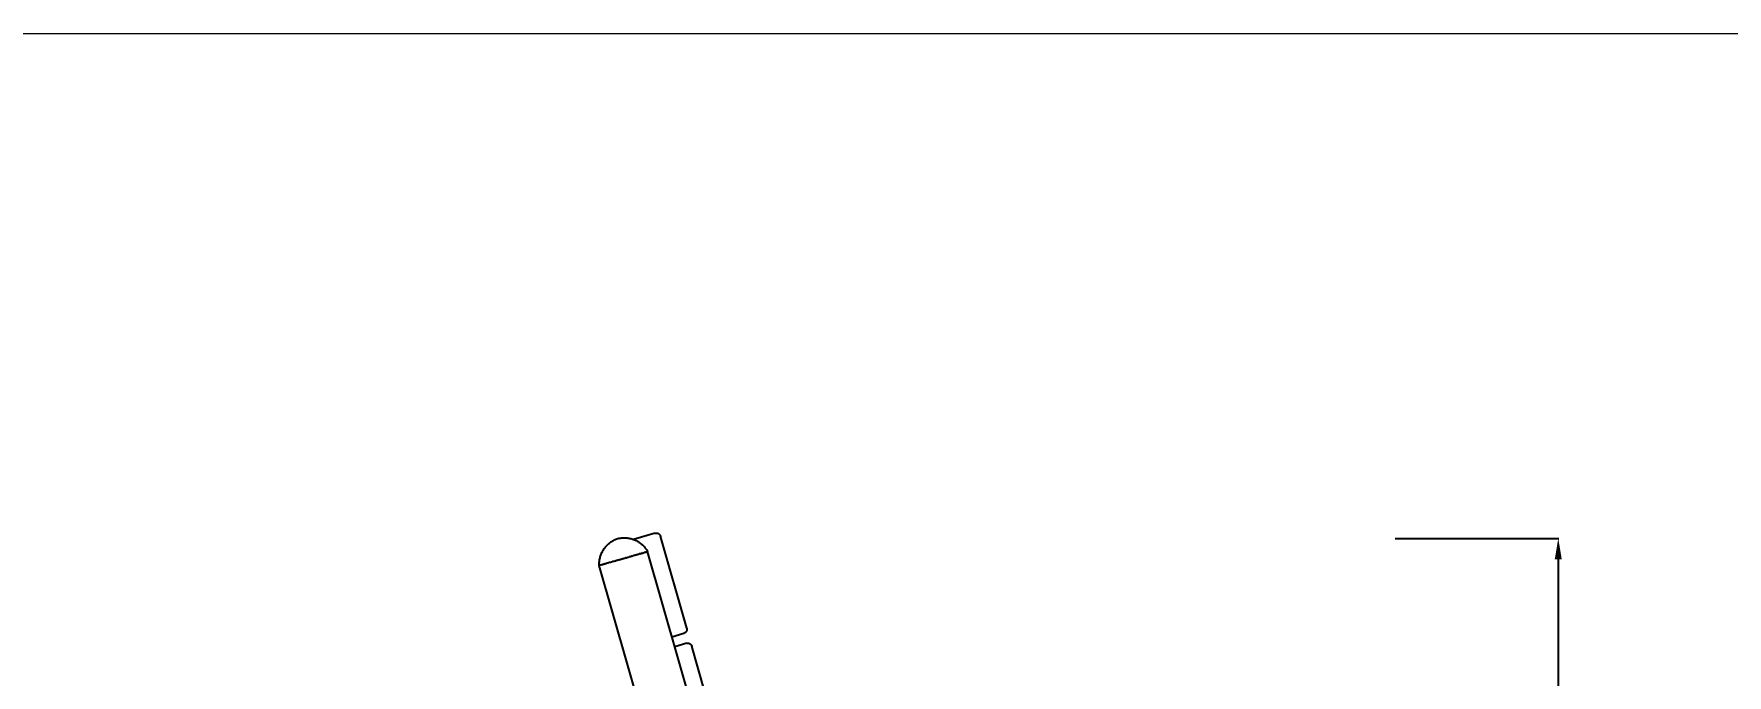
# Model space of a CAD drawing. Header units: millimetres. Extents: x -2163 to 4354, y -841 to 3711.
# Drawn here: x 1096 to 2722, y 3096 to 3711 of the extents above; entities that cross this region are included whole.
import ezdxf

# ---------------------------------------------------------------- set-up
doc = ezdxf.new("R2010")
doc.units = ezdxf.units.MM
doc.header["$MEASUREMENT"] = 0
doc.layers.add('Domyślny', color=7, linetype='Continuous', true_color=0x000000)
doc.layers.add('Utwórz2D linie widoczne', color=7, linetype='Continuous', true_color=0x000000)
doc.styles.add('Arial', font='arial.ttf')
doc.dimstyles.new('Domyślny', dxfattribs={"dimtxt": 30, "dimasz": 20, "dimexe": 0.5, "dimexo": 0.5, "dimgap": 0.25, "dimtad": 1, "dimtoh": 1, "dimdec": 0, "dimzin": 1, "dimdsep": 46, "dimtxsty": 'Arial', "dimcen": 0.5, "dimazin": 0, "dimtfac": 1, "dimtdec": 4, "dimtix": 1, "dimtmove": 1, "dimatfit": 3, "dimfxl": 0, "dimtolj": 1, "dimtzin": 1, "dimarcsym": 0})

# ---------------------------------------------------------------- blocks, each defined once
blk = doc.blocks.new('*D2')
at = {"layer": 'Defpoints', "color": 0}
for p in [(2402.2, 3227), (2402.2, 2397.2), (2559.5, 2397.2)]:
    blk.add_point(p, dxfattribs=at)
at = {"layer": 'Domyślny', "color": 0, "lineweight": -2}
for p, q in [((2402.7, 3227), (2560, 3227)), ((2559.5, 3207), (2559.5, 2417.2)), ((2402.7, 2397.2), (2560, 2397.2))]:
    blk.add_line(p, q, dxfattribs=at)
at = {"layer": 'Domyślny', "color": 0}
for points in [[(2562.8, 3207), (2556.1, 3207), (2559.5, 3227)], [(2556.1, 2417.2), (2562.8, 2417.2), (2559.5, 2397.2)]]:
    blk.add_solid(points, dxfattribs=at)
at = {"layer": 'Domyślny', "color": 0, "insert": (2543.9, 2812.1), "char_height": 30, "attachment_point": 5, "rotation": 90, "style": 'Arial'}
blk.add_mtext('\\A1;830', dxfattribs=at)

msp = doc.modelspace()

# ---------------------------------------------------------------- linework, layer by layer
at = {"layer": 'Domyślny', "color": 18, "lineweight": 15, "true_color": 0x000000}
msp.add_line((4347.7, 3711.5), (-2162.7, 3711.5), dxfattribs=at)
at = {"layer": 'Utwórz2D linie widoczne'}
for p, q in [((1645.1, 3219.5), (1645.7, 3220.2)), ((1645.7, 3220.2), (1646.3, 3220.8)), ((1646.3, 3220.8), (1647, 3221.4)), ((1647, 3221.4), (1647.7, 3222)), ((1647.7, 3222), (1648.4, 3222.6)), ((1648.4, 3222.6), (1649.1, 3223.2)), ((1649.1, 3223.2), (1649.8, 3223.7)), ((1649.8, 3223.7), (1650.6, 3224.2)), ((1650.6, 3224.2), (1651.4, 3224.7)), ((1651.4, 3224.7), (1652.1, 3225.1)), ((1652.1, 3225.1), (1652.9, 3225.6)), ((1652.9, 3225.6), (1653.8, 3225.9)), ((1653.8, 3225.9), (1654.6, 3226.3)), ((1654.6, 3226.3), (1655.4, 3226.7)), ((1655.4, 3226.7), (1656.3, 3227)), ((1656.3, 3227), (1657.2, 3227.1)), ((1657.2, 3227.1), (1658.1, 3227.3)), ((1658.1, 3227.3), (1659, 3227.4)), ((1659, 3227.4), (1659.9, 3227.5)), ((1659.9, 3227.5), (1660.8, 3227.6)), ((1660.8, 3227.6), (1661.7, 3227.6)), ((1661.7, 3227.6), (1662.6, 3227.6)), ((1662.6, 3227.6), (1663.5, 3227.6)), ((1663.5, 3227.6), (1664.4, 3227.5)), ((1664.4, 3227.5), (1665.3, 3227.5)), ((1665.3, 3227.5), (1666.2, 3227.3)), ((1666.2, 3227.3), (1667.1, 3227.2)), ((1667.1, 3227.2), (1668, 3227)), ((1668, 3227), (1668.9, 3226.8)), ((1668.9, 3226.8), (1669.8, 3226.5)), ((1669.8, 3226.5), (1670.6, 3226.3)), ((1670.6, 3226.3), (1671.5, 3226)), ((1692.3, 3232), (1671.3, 3226)), ((1671.5, 3226), (1672.3, 3225.6)), ((1672.3, 3225.6), (1673.2, 3225.2)), ((1673.2, 3225.2), (1674, 3224.9)), ((1674, 3224.9), (1674.8, 3224.4)), ((1674.8, 3224.4), (1675.6, 3224)), ((1675.6, 3224), (1676.4, 3223.5)), ((1676.4, 3223.5), (1677.1, 3223)), ((1677.1, 3223), (1677.8, 3222.5)), ((1677.8, 3222.5), (1678.6, 3221.9)), ((1678.6, 3221.9), (1679.3, 3221.3)), ((1679.3, 3221.3), (1679.9, 3220.7)), ((1679.9, 3220.7), (1680.6, 3220.1)), ((1680.6, 3220.1), (1681.2, 3219.5)), ((1692.3, 3232), (1692.4, 3232.1)), ((1692.4, 3232.1), (1692.6, 3232.1)), ((1692.6, 3232.1), (1692.7, 3232.1)), ((1692.7, 3232.1), (1692.8, 3232.1)), ((1692.8, 3232.1), (1693, 3232.2)), ((1693, 3232.2), (1693.1, 3232.2)), ((1693.1, 3232.2), (1693.2, 3232.2)), ((1693.2, 3232.2), (1693.4, 3232.2)), ((1693.4, 3232.2), (1693.5, 3232.2)), ((1693.5, 3232.2), (1693.6, 3232.2)), ((1693.6, 3232.2), (1693.8, 3232.2)), ((1693.8, 3232.2), (1693.9, 3232.2)), ((1693.9, 3232.2), (1694, 3232.1)), ((1694, 3232.1), (1694.2, 3232.1)), ((1694.2, 3232.1), (1694.3, 3232.1)), ((1694.3, 3232.1), (1694.4, 3232)), ((1694.4, 3232), (1694.6, 3232)), ((1694.6, 3232), (1694.7, 3232)), ((1694.7, 3232), (1694.8, 3231.9)), ((1694.8, 3231.9), (1695, 3231.9)), ((1695, 3231.9), (1695.1, 3231.8)), ((1695.1, 3231.8), (1695.2, 3231.7)), ((1695.2, 3231.7), (1695.3, 3231.7)), ((1695.3, 3231.7), (1695.4, 3231.6)), ((1695.4, 3231.6), (1695.6, 3231.5)), ((1695.6, 3231.5), (1695.7, 3231.5)), ((1695.7, 3231.5), (1695.8, 3231.4)), ((1695.8, 3231.4), (1695.9, 3231.3)), ((1695.9, 3231.3), (1696, 3231.2)), ((1696, 3231.2), (1696.1, 3231.1)), ((1696.1, 3231.1), (1696.2, 3231)), ((1696.2, 3231), (1696.3, 3230.9)), ((1696.3, 3230.9), (1696.4, 3230.8)), ((1696.4, 3230.8), (1696.5, 3230.7)), ((1696.5, 3230.7), (1696.6, 3230.6)), ((1696.6, 3230.6), (1696.6, 3230.5)), ((1696.6, 3230.5), (1696.7, 3230.4)), ((1696.7, 3230.4), (1696.8, 3230.3)), ((1696.8, 3230.3), (1696.9, 3230.2)), ((1696.9, 3230.2), (1696.9, 3230)), ((1696.9, 3230), (1697, 3229.9)), ((1697, 3229.9), (1697, 3229.8)), ((1697, 3229.8), (1697.1, 3229.7)), ((1697.1, 3229.7), (1697.1, 3229.5)), ((1697.1, 3229.5), (1697.2, 3229.4)), ((1697.2, 3229.4), (1697.2, 3229.3)), ((1722.5, 3140.8), (1697.2, 3229.3)), ((1638.6, 3203.8), (1638.7, 3204.7)), ((1638.6, 3202.9), (1638.6, 3203.8)), ((1638.7, 3204.7), (1638.8, 3205.6)), ((1638.8, 3205.6), (1638.9, 3206.5)), ((1638.9, 3206.5), (1639.1, 3207.4)), ((1639.1, 3207.4), (1639.3, 3208.3)), ((1639.3, 3208.3), (1639.5, 3209.2)), ((1639.5, 3209.2), (1639.8, 3210.1)), ((1639.8, 3210.1), (1640, 3210.9)), ((1640, 3210.9), (1640.4, 3211.8)), ((1640.4, 3211.8), (1640.7, 3212.6)), ((1640.7, 3212.6), (1641.1, 3213.4)), ((1641.1, 3213.4), (1641.5, 3214.3)), ((1641.5, 3214.3), (1641.9, 3215.1)), ((1641.9, 3215.1), (1642.4, 3215.8)), ((1642.4, 3215.8), (1642.9, 3216.6)), ((1642.9, 3216.6), (1643.4, 3217.4)), ((1643.4, 3217.4), (1643.9, 3218.1)), ((1643.9, 3218.1), (1644.5, 3218.8)), ((1644.5, 3218.8), (1645.1, 3219.5)), ((1646.5, 3203.4), (1646.4, 3203.3)), ((1646.5, 3203.4), (1646.6, 3203.4)), ((1646.7, 3203.4), (1646.6, 3203.4)), ((1646.7, 3203.4), (1646.8, 3203.5)), ((1646.9, 3203.5), (1646.8, 3203.5)), ((1646.9, 3203.5), (1647, 3203.5)), ((1647.2, 3203.5), (1647, 3203.5)), ((1647.2, 3203.5), (1647.2, 3203.6)), ((1647.4, 3203.6), (1647.2, 3203.6)), ((1647.4, 3203.6), (1647.5, 3203.7)), ((1647.6, 3203.7), (1647.5, 3203.7)), ((1647.6, 3203.7), (1647.7, 3203.7)), ((1647.9, 3203.8), (1647.7, 3203.7)), ((1647.9, 3203.8), (1648, 3203.8)), ((1648.1, 3203.8), (1648, 3203.8)), ((1648.1, 3203.8), (1648.2, 3203.9)), ((1648.3, 3203.9), (1648.2, 3203.9)), ((1648.3, 3203.9), (1648.5, 3203.9)), ((1648.6, 3204), (1648.5, 3203.9)), ((1648.6, 3204), (1648.7, 3204)), ((1648.8, 3204), (1648.7, 3204)), ((1648.8, 3204), (1649, 3204.1)), ((1649.1, 3204.1), (1649, 3204.1)), ((1649.1, 3204.1), (1649.2, 3204.1)), ((1649.3, 3204.2), (1649.2, 3204.1)), ((1649.3, 3204.2), (1649.5, 3204.2)), ((1649.6, 3204.2), (1649.5, 3204.2)), ((1649.6, 3204.2), (1649.7, 3204.3)), ((1649.8, 3204.3), (1649.7, 3204.3)), ((1649.8, 3204.3), (1650, 3204.4)), ((1650.1, 3204.4), (1650, 3204.4)), ((1650.1, 3204.4), (1650.2, 3204.4)), ((1650.3, 3204.5), (1650.2, 3204.4)), ((1650.3, 3204.5), (1650.5, 3204.5)), ((1650.6, 3204.5), (1650.5, 3204.5)), ((1650.6, 3204.5), (1651, 3204.6)), ((1651.4, 3204.7), (1651, 3204.6)), ((1651.4, 3204.7), (1651.4, 3204.8)), ((1651.5, 3204.8), (1651.4, 3204.8)), ((1651.5, 3204.8), (1651.6, 3204.8)), ((1652.1, 3205), (1651.6, 3204.8)), ((1652.1, 3205), (1652.2, 3205)), ((1652.3, 3205), (1652.2, 3205)), ((1652.3, 3205), (1652.4, 3205.1)), ((1652.5, 3205.1), (1652.4, 3205.1)), ((1652.5, 3205.1), (1652.7, 3205.1)), ((1652.8, 3205.2), (1652.7, 3205.1)), ((1652.8, 3205.2), (1653.2, 3205.3)), ((1653.3, 3205.3), (1653.2, 3205.3)), ((1653.3, 3205.3), (1653.5, 3205.4)), ((1653.6, 3205.4), (1653.5, 3205.4)), ((1653.6, 3205.4), (1653.7, 3205.4)), ((1653.9, 3205.5), (1653.7, 3205.4)), ((1653.9, 3205.5), (1654, 3205.5)), ((1654.1, 3205.5), (1654, 3205.5)), ((1654.1, 3205.5), (1654.3, 3205.6)), ((1654.4, 3205.6), (1654.3, 3205.6)), ((1654.4, 3205.6), (1654.5, 3205.7)), ((1655, 3205.8), (1654.5, 3205.7)), ((1655, 3205.8), (1655.1, 3205.8)), ((1655.2, 3205.9), (1655.1, 3205.8)), ((1655.2, 3205.9), (1655.4, 3205.9)), ((1655.5, 3205.9), (1655.4, 3205.9)), ((1655.5, 3205.9), (1655.6, 3206)), ((1655.8, 3206), (1655.6, 3206)), ((1655.8, 3206), (1655.9, 3206)), ((1656, 3206.1), (1655.9, 3206)), ((1656, 3206.1), (1656.1, 3206.1)), ((1656.3, 3206.2), (1656.1, 3206.1)), ((1656.3, 3206.2), (1656.4, 3206.2)), ((1656.6, 3206.2), (1656.4, 3206.2)), ((1656.6, 3206.2), (1656.7, 3206.3)), ((1656.8, 3206.3), (1656.7, 3206.3)), ((1656.8, 3206.3), (1656.9, 3206.3)), ((1657.1, 3206.4), (1656.9, 3206.3)), ((1657.1, 3206.4), (1657.2, 3206.4)), ((1657.3, 3206.5), (1657.2, 3206.4)), ((1657.3, 3206.5), (1657.5, 3206.5)), ((1657.6, 3206.5), (1657.5, 3206.5)), ((1657.6, 3206.5), (1657.8, 3206.6)), ((1657.9, 3206.6), (1657.8, 3206.6)), ((1657.9, 3206.6), (1658, 3206.7)), ((1658.1, 3206.7), (1658, 3206.7)), ((1658.1, 3206.7), (1658.3, 3206.7)), ((1658.4, 3206.8), (1658.3, 3206.7)), ((1658.4, 3206.8), (1658.6, 3206.8)), ((1658.6, 3206.8), (1658.8, 3206.9)), ((1658.6, 3206.8), (1658.6, 3206.8)), ((1658.9, 3206.9), (1658.8, 3206.9)), ((1658.9, 3206.9), (1659.1, 3207)), ((1659.2, 3207), (1659.1, 3207)), ((1659.2, 3207), (1659.4, 3207)), ((1659.5, 3207.1), (1659.4, 3207)), ((1659.5, 3207.1), (1659.6, 3207.1)), ((1659.7, 3207.1), (1659.6, 3207.1)), ((1659.7, 3207.1), (1659.9, 3207.2)), ((1660, 3207.2), (1659.9, 3207.2)), ((1660, 3207.2), (1660.1, 3207.3)), ((1660, 3207.2), (1660, 3207.2)), ((1660.3, 3207.3), (1660.1, 3207.3)), ((1660.3, 3207.3), (1660.4, 3207.3)), ((1660.5, 3207.4), (1660.4, 3207.3)), ((1660.5, 3207.4), (1660.7, 3207.4)), ((1660.8, 3207.4), (1660.7, 3207.4)), ((1660.8, 3207.4), (1660.9, 3207.5)), ((1661.1, 3207.5), (1660.9, 3207.5)), ((1661.1, 3207.5), (1661.2, 3207.5)), ((1661.3, 3207.6), (1661.2, 3207.5)), ((1661.3, 3207.6), (1661.5, 3207.6)), ((1661.6, 3207.7), (1661.5, 3207.6)), ((1661.6, 3207.7), (1661.7, 3207.7)), ((1661.8, 3207.7), (1661.7, 3207.7)), ((1661.8, 3207.7), (1662, 3207.8)), ((1661.8, 3207.7), (1661.8, 3207.7)), ((1662.1, 3207.8), (1662, 3207.8)), ((1662.1, 3207.8), (1662.2, 3207.8)), ((1662.3, 3207.9), (1662.2, 3207.8)), ((1662.3, 3207.9), (1662.5, 3207.9)), ((1662.6, 3208), (1662.5, 3207.9)), ((1662.6, 3208), (1662.7, 3208)), ((1662.9, 3208), (1662.7, 3208)), ((1662.9, 3208), (1663, 3208.1)), ((1663.2, 3208.1), (1663, 3208.1)), ((1663.2, 3208.1), (1663.3, 3208.2)), ((1663.4, 3208.2), (1663.3, 3208.2)), ((1663.4, 3208.2), (1663.5, 3208.2)), ((1663.7, 3208.3), (1663.5, 3208.2)), ((1663.7, 3208.3), (1663.8, 3208.3)), ((1664, 3208.3), (1663.8, 3208.3)), ((1664, 3208.3), (1664.1, 3208.4)), ((1664.2, 3208.4), (1664.1, 3208.4)), ((1664.2, 3208.4), (1664.3, 3208.5)), ((1664.5, 3208.5), (1664.3, 3208.5)), ((1664.5, 3208.5), (1664.7, 3208.5)), ((1664.8, 3208.6), (1664.7, 3208.5)), ((1664.8, 3208.6), (1664.9, 3208.6)), ((1665, 3208.6), (1664.9, 3208.6)), ((1665, 3208.6), (1665.2, 3208.7)), ((1665.3, 3208.7), (1665.2, 3208.7)), ((1665.3, 3208.7), (1665.5, 3208.8)), ((1665.6, 3208.8), (1665.5, 3208.8)), ((1665.6, 3208.8), (1665.7, 3208.8)), ((1665.8, 3208.9), (1665.7, 3208.8)), ((1665.8, 3208.9), (1666, 3208.9)), ((1666.1, 3209), (1666, 3208.9)), ((1666.1, 3209), (1666.3, 3209)), ((1666.4, 3209), (1666.3, 3209)), ((1666.4, 3209), (1666.5, 3209.1)), ((1666.7, 3209.1), (1666.5, 3209.1)), ((1666.7, 3209.1), (1666.8, 3209.2)), ((1666.9, 3209.2), (1666.8, 3209.2)), ((1666.9, 3209.2), (1667.1, 3209.2)), ((1667.2, 3209.3), (1667.1, 3209.2)), ((1667.2, 3209.3), (1667.3, 3209.3)), ((1667.5, 3209.4), (1667.3, 3209.3)), ((1667.5, 3209.4), (1667.6, 3209.4)), ((1667.8, 3209.4), (1667.6, 3209.4)), ((1667.8, 3209.4), (1667.9, 3209.5)), ((1668, 3209.5), (1667.9, 3209.5)), ((1668, 3209.5), (1668.2, 3209.6)), ((1668.3, 3209.6), (1668.2, 3209.6)), ((1668.3, 3209.6), (1668.4, 3209.6)), ((1668.6, 3209.7), (1668.4, 3209.6)), ((1668.6, 3209.7), (1668.7, 3209.7)), ((1668.8, 3209.7), (1668.7, 3209.7)), ((1668.8, 3209.7), (1669, 3209.8)), ((1669.1, 3209.8), (1669, 3209.8)), ((1669.1, 3209.8), (1669.5, 3209.9)), ((1669.7, 3210), (1669.5, 3209.9)), ((1669.7, 3210), (1669.8, 3210)), ((1669.9, 3210.1), (1669.8, 3210)), ((1669.9, 3210.1), (1670.1, 3210.1)), ((1670.2, 3210.1), (1670.1, 3210.1)), ((1670.2, 3210.1), (1670.3, 3210.2)), ((1670.4, 3210.2), (1670.3, 3210.2)), ((1670.4, 3210.2), (1670.9, 3210.3)), ((1671.1, 3210.4), (1670.9, 3210.3)), ((1671.9, 3210.6), (1671.1, 3210.4)), ((1671.1, 3210.4), (1671.1, 3210.4)), ((1671.9, 3210.6), (1672.1, 3210.7)), ((1672.2, 3210.7), (1672.1, 3210.7)), ((1672.7, 3210.8), (1672.2, 3210.7)), ((1672.2, 3210.7), (1672.2, 3210.7)), ((1672.7, 3210.8), (1672.9, 3210.9)), ((1673, 3210.9), (1672.9, 3210.9)), ((1673, 3210.9), (1673.1, 3211)), ((1673.3, 3211), (1673.1, 3211)), ((1673.3, 3211), (1673.4, 3211)), ((1673.5, 3211.1), (1673.4, 3211)), ((1673.5, 3211.1), (1673.7, 3211.1)), ((1673.8, 3211.1), (1673.7, 3211.1)), ((1673.8, 3211.1), (1673.9, 3211.2)), ((1674, 3211.2), (1673.9, 3211.2)), ((1674, 3211.2), (1674.2, 3211.3)), ((1674.3, 3211.3), (1674.2, 3211.3)), ((1674.3, 3211.3), (1674.4, 3211.3)), ((1674.5, 3211.4), (1674.4, 3211.3)), ((1674.5, 3211.4), (1674.6, 3211.4)), ((1674.8, 3211.4), (1674.6, 3211.4)), ((1674.8, 3211.4), (1674.9, 3211.5)), ((1675, 3211.5), (1674.9, 3211.5)), ((1675, 3211.5), (1675.1, 3211.5)), ((1675.3, 3211.6), (1675.1, 3211.5)), ((1675.3, 3211.6), (1675.4, 3211.6)), ((1675.5, 3211.6), (1675.4, 3211.6)), ((1675.5, 3211.6), (1675.6, 3211.7)), ((1675.8, 3211.7), (1675.6, 3211.7)), ((1675.8, 3211.7), (1675.9, 3211.7)), ((1676, 3211.8), (1675.9, 3211.7)), ((1676, 3211.8), (1676.1, 3211.8)), ((1676.2, 3211.8), (1676.1, 3211.8)), ((1676.2, 3211.8), (1676.4, 3211.9)), ((1676.4, 3211.9), (1676.6, 3212)), ((1676.4, 3211.9), (1676.4, 3211.9)), ((1676.7, 3212), (1676.6, 3212)), ((1676.7, 3212), (1676.8, 3212)), ((1676.9, 3212), (1676.8, 3212)), ((1676.9, 3212), (1677, 3212.1)), ((1677.1, 3212.1), (1677, 3212.1)), ((1677.1, 3212.1), (1677.3, 3212.1)), ((1677.4, 3212.2), (1677.3, 3212.1)), ((1677.4, 3212.2), (1677.5, 3212.2)), ((1677.6, 3212.2), (1677.5, 3212.2)), ((1677.6, 3212.2), (1677.7, 3212.3)), ((1677.8, 3212.3), (1677.7, 3212.3)), ((1677.8, 3212.3), (1677.9, 3212.3)), ((1678, 3212.4), (1677.9, 3212.3)), ((1678, 3212.4), (1678.1, 3212.4)), ((1678.2, 3212.4), (1678.1, 3212.4)), ((1678.2, 3212.4), (1678.3, 3212.5)), ((1678.5, 3212.5), (1678.3, 3212.5)), ((1678.5, 3212.5), (1678.6, 3212.5)), ((1678.6, 3212.5), (1678.8, 3212.6)), ((1678.6, 3212.5), (1678.6, 3212.5)), ((1678.9, 3212.6), (1678.8, 3212.6)), ((1678.9, 3212.6), (1679, 3212.6)), ((1679.1, 3212.7), (1679, 3212.6)), ((1679.1, 3212.7), (1679.2, 3212.7)), ((1679.3, 3212.7), (1679.2, 3212.7)), ((1679.3, 3212.7), (1679.6, 3212.8)), ((1679.7, 3212.8), (1679.6, 3212.8)), ((1679.7, 3212.8), (1680, 3212.9)), ((1680, 3212.9), (1680.1, 3213)), ((1680, 3212.9), (1680, 3212.9)), ((1680.2, 3213), (1680.1, 3213)), ((1680.2, 3213), (1680.3, 3213)), ((1680.4, 3213), (1680.3, 3213)), ((1680.4, 3213), (1680.5, 3213.1)), ((1680.6, 3213.1), (1680.5, 3213.1)), ((1680.6, 3213.1), (1680.6, 3213.1)), ((1680.7, 3213.1), (1680.6, 3213.1)), ((1680.7, 3213.1), (1680.9, 3213.2)), ((1680.9, 3213.2), (1681, 3213.2)), ((1680.9, 3213.2), (1680.9, 3213.2)), ((1681.1, 3213.2), (1681, 3213.2)), ((1681.1, 3213.2), (1681.2, 3213.3)), ((1681.2, 3219.5), (1681.9, 3218.8)), ((1681.2, 3213.3), (1681.3, 3213.3)), ((1681.2, 3213.3), (1681.2, 3213.3)), ((1681.4, 3213.3), (1681.3, 3213.3)), ((1681.4, 3213.3), (1681.5, 3213.4)), ((1681.6, 3213.4), (1681.5, 3213.4)), ((1681.6, 3213.4), (1681.6, 3213.4)), ((1681.7, 3213.4), (1681.6, 3213.4)), ((1682, 3213.5), (1681.7, 3213.4)), ((1681.7, 3213.4), (1681.7, 3213.4)), ((1681.9, 3218.8), (1682.4, 3218.1)), ((1682.2, 3213.6), (1682, 3213.5)), ((1682, 3213.5), (1682, 3213.5)), ((1682.2, 3213.6), (1682.4, 3213.6)), ((1682.4, 3218.1), (1683, 3217.4)), ((1682.5, 3213.6), (1682.4, 3213.6)), ((1682.5, 3213.6), (1682.6, 3213.7)), ((1682.6, 3213.7), (1682.7, 3213.7)), ((1682.6, 3213.7), (1682.6, 3213.7)), ((1682.7, 3213.7), (1682.9, 3213.8)), ((1682.7, 3213.7), (1682.7, 3213.7)), ((1683, 3213.8), (1682.9, 3213.8)), ((1683, 3217.4), (1683.5, 3216.7)), ((1683, 3213.8), (1683, 3213.8)), ((1683.1, 3213.8), (1683, 3213.8)), ((1683.1, 3213.8), (1683.2, 3213.8)), ((1683.2, 3213.8), (1683.3, 3213.9)), ((1683.2, 3213.8), (1683.2, 3213.8)), ((1683.3, 3213.9), (1683.5, 3213.9)), ((1683.3, 3213.9), (1683.3, 3213.9)), ((1683.5, 3216.7), (1684.1, 3215.9)), ((1683.6, 3214), (1683.5, 3213.9)), ((1683.6, 3214), (1683.7, 3214)), ((1683.7, 3214), (1683.8, 3214)), ((1683.7, 3214), (1683.7, 3214)), ((1683.8, 3214), (1683.9, 3214)), ((1683.8, 3214), (1683.8, 3214)), ((1683.9, 3214), (1684, 3214.1)), ((1683.9, 3214), (1683.9, 3214)), ((1684, 3214.1), (1684, 3214.1)), ((1684.1, 3214.1), (1684, 3214.1)), ((1684, 3214.1), (1684, 3214.1)), ((1684.1, 3215.9), (1684.6, 3215.1)), ((1684.1, 3214.1), (1684.1, 3214.1)), ((1684.2, 3214.1), (1684.1, 3214.1)), ((1684.2, 3214.1), (1684.2, 3214.1)), ((1684.2, 3214.1), (1684.3, 3214.1)), ((1684.2, 3214.1), (1684.2, 3214.1)), ((1684.3, 3214.1), (1684.3, 3214.2)), ((1684.4, 3214.2), (1684.3, 3214.2)), ((1684.3, 3214.1), (1684.3, 3214.1)), ((1684.4, 3214.2), (1684.4, 3214.2)), ((1684.4, 3214.2), (1684.5, 3214.2)), ((1684.4, 3214.2), (1684.4, 3214.2)), ((1684.5, 3214.2), (1684.5, 3214.2)), ((1684.5, 3214.2), (1684.6, 3214.2)), ((1684.5, 3214.2), (1684.5, 3214.2)), ((1684.5, 3214.2), (1684.5, 3214.2)), ((1684.6, 3215.1), (1685, 3214.4)), ((1684.7, 3214.3), (1684.6, 3214.2)), ((1684.6, 3214.2), (1684.6, 3214.2)), ((1684.6, 3214.2), (1684.6, 3214.2)), ((1684.7, 3214.3), (1684.7, 3214.3)), ((1684.7, 3214.3), (1684.8, 3214.3)), ((1684.7, 3214.3), (1684.7, 3214.3)), ((1684.8, 3214.3), (1684.8, 3214.3)), ((1684.8, 3214.3), (1684.8, 3214.3)), ((1684.9, 3214.3), (1684.8, 3214.3)), ((1684.8, 3214.3), (1684.8, 3214.3)), ((1684.8, 3214.3), (1684.8, 3214.3)), ((1684.9, 3214.3), (1684.9, 3214.3)), ((1684.9, 3214.3), (1684.9, 3214.3)), ((1684.9, 3214.3), (1685, 3214.3)), ((1684.9, 3214.3), (1684.9, 3214.3)), ((1684.9, 3214.3), (1684.9, 3214.3)), ((1685, 3214.4), (1685, 3214.4)), ((1685, 3214.4), (1685, 3214.3)), ((1744.7, 3005.2), (1685, 3214.4)), ((1685, 3214.3), (1685, 3214.3)), ((1685, 3214.3), (1685, 3214.3)), ((1638.5, 3202), (1638.6, 3202.9)), ((1638.6, 3201.1), (1638.5, 3202)), ((1638.6, 3201.1), (1638.6, 3201.1)), ((1638.6, 3201.1), (1638.6, 3201.1)), ((1638.6, 3201.1), (1638.6, 3201.1)), ((1638.6, 3201.1), (1638.6, 3201.1)), ((1638.6, 3201.1), (1638.6, 3201.1)), ((1638.6, 3201.1), (1638.6, 3201.1)), ((1638.6, 3201.1), (1638.6, 3201.1)), ((1638.6, 3201.1), (1638.6, 3201.1)), ((1638.6, 3201.1), (1638.6, 3201.1)), ((1638.6, 3201.1), (1638.6, 3201.1)), ((1638.6, 3201.1), (1638.7, 3201.1)), ((1638.6, 3201.1), (1638.6, 3201.1)), ((1638.6, 3201.1), (1638.6, 3201.1)), ((1638.6, 3201.1), (1638.6, 3201.1)), ((1638.6, 3201.1), (1638.6, 3201.1)), ((1638.6, 3201.1), (1638.6, 3201.1)), ((1706.8, 2961.9), (1638.6, 3201.1)), ((1638.8, 3201.2), (1638.7, 3201.1)), ((1638.7, 3201.1), (1638.7, 3201.1)), ((1638.7, 3201.1), (1638.7, 3201.1)), ((1638.7, 3201.1), (1638.7, 3201.1)), ((1638.7, 3201.1), (1638.7, 3201.1)), ((1638.7, 3201.1), (1638.7, 3201.1)), ((1638.7, 3201.1), (1638.7, 3201.1)), ((1638.8, 3201.2), (1638.8, 3201.2)), ((1638.8, 3201.2), (1638.8, 3201.2)), ((1638.8, 3201.2), (1638.9, 3201.2)), ((1638.8, 3201.2), (1638.8, 3201.2)), ((1638.8, 3201.2), (1638.8, 3201.2)), ((1638.9, 3201.2), (1638.9, 3201.2)), ((1638.9, 3201.2), (1638.9, 3201.2)), ((1639, 3201.2), (1638.9, 3201.2)), ((1638.9, 3201.2), (1638.9, 3201.2)), ((1638.9, 3201.2), (1638.9, 3201.2)), ((1639, 3201.2), (1639, 3201.2)), ((1639, 3201.2), (1639, 3201.2)), ((1639.1, 3201.2), (1639, 3201.2)), ((1639, 3201.2), (1639, 3201.2)), ((1639.1, 3201.3), (1639.2, 3201.3)), ((1639.1, 3201.3), (1639.1, 3201.2)), ((1639.1, 3201.2), (1639.1, 3201.2)), ((1639.2, 3201.3), (1639.2, 3201.3)), ((1639.3, 3201.3), (1639.2, 3201.3)), ((1639.2, 3201.3), (1639.2, 3201.3)), ((1639.3, 3201.3), (1639.3, 3201.3)), ((1639.4, 3201.3), (1639.3, 3201.3)), ((1639.5, 3201.4), (1639.4, 3201.3)), ((1639.4, 3201.3), (1639.4, 3201.3)), ((1639.4, 3201.3), (1639.4, 3201.3)), ((1639.4, 3201.3), (1639.4, 3201.3)), ((1639.5, 3201.4), (1639.5, 3201.4)), ((1639.6, 3201.4), (1639.5, 3201.4)), ((1639.6, 3201.4), (1639.6, 3201.4)), ((1639.7, 3201.4), (1639.6, 3201.4)), ((1639.7, 3201.4), (1639.7, 3201.4)), ((1639.8, 3201.4), (1639.7, 3201.4)), ((1639.9, 3201.5), (1639.8, 3201.4)), ((1639.8, 3201.4), (1639.8, 3201.4)), ((1639.9, 3201.5), (1639.9, 3201.5)), ((1639.9, 3201.5), (1640, 3201.5)), ((1639.9, 3201.5), (1639.9, 3201.5)), ((1640.1, 3201.5), (1640, 3201.5)), ((1640.2, 3201.6), (1640.1, 3201.5)), ((1640.1, 3201.5), (1640.1, 3201.5)), ((1640.2, 3201.6), (1640.2, 3201.6)), ((1640.3, 3201.6), (1640.2, 3201.6)), ((1640.3, 3201.6), (1640.3, 3201.6)), ((1640.4, 3201.6), (1640.3, 3201.6)), ((1640.6, 3201.7), (1640.4, 3201.6)), ((1640.4, 3201.6), (1640.4, 3201.6)), ((1640.6, 3201.7), (1640.9, 3201.8)), ((1640.9, 3201.8), (1641.2, 3201.8)), ((1640.9, 3201.8), (1640.9, 3201.8)), ((1641.2, 3201.8), (1641.2, 3201.9)), ((1641.3, 3201.9), (1641.2, 3201.9)), ((1641.2, 3201.8), (1641.2, 3201.8)), ((1641.3, 3201.9), (1641.4, 3201.9)), ((1641.4, 3201.9), (1641.5, 3201.9)), ((1641.4, 3201.9), (1641.4, 3201.9)), ((1641.6, 3202), (1641.5, 3201.9)), ((1641.6, 3202), (1641.6, 3202)), ((1641.9, 3202), (1641.6, 3202)), ((1641.9, 3202), (1642, 3202.1)), ((1642, 3202.1), (1642.1, 3202.1)), ((1642, 3202.1), (1642, 3202.1)), ((1642.2, 3202.1), (1642.1, 3202.1)), ((1642.2, 3202.1), (1642.3, 3202.2)), ((1642.4, 3202.2), (1642.3, 3202.2)), ((1642.4, 3202.2), (1642.4, 3202.2)), ((1642.5, 3202.2), (1642.4, 3202.2)), ((1642.5, 3202.2), (1642.6, 3202.2)), ((1642.7, 3202.3), (1642.6, 3202.2)), ((1642.7, 3202.3), (1642.8, 3202.3)), ((1642.9, 3202.3), (1642.8, 3202.3)), ((1643, 3202.4), (1642.9, 3202.3)), ((1642.9, 3202.3), (1642.9, 3202.3)), ((1643, 3202.4), (1643.1, 3202.4)), ((1643.2, 3202.4), (1643.1, 3202.4)), ((1643.2, 3202.4), (1643.3, 3202.5)), ((1643.4, 3202.5), (1643.3, 3202.5)), ((1643.4, 3202.5), (1643.5, 3202.5)), ((1643.6, 3202.5), (1643.5, 3202.5)), ((1643.6, 3202.5), (1643.7, 3202.6)), ((1643.8, 3202.6), (1643.7, 3202.6)), ((1643.8, 3202.6), (1643.9, 3202.6)), ((1644, 3202.6), (1643.9, 3202.6)), ((1644, 3202.6), (1644.1, 3202.7)), ((1644.2, 3202.7), (1644.1, 3202.7)), ((1644.2, 3202.7), (1644.2, 3202.7)), ((1644.4, 3202.7), (1644.2, 3202.7)), ((1644.4, 3202.7), (1644.4, 3202.8)), ((1644.6, 3202.8), (1644.4, 3202.8)), ((1644.6, 3202.8), (1644.7, 3202.8)), ((1644.7, 3202.9), (1644.9, 3202.9)), ((1644.7, 3202.9), (1644.7, 3202.8)), ((1645, 3202.9), (1644.9, 3202.9)), ((1645, 3202.9), (1645.1, 3203)), ((1645.2, 3203), (1645.1, 3203)), ((1645.2, 3203), (1645.3, 3203)), ((1645.4, 3203), (1645.3, 3203)), ((1645.4, 3203), (1645.5, 3203.1)), ((1645.6, 3203.1), (1645.5, 3203.1)), ((1645.6, 3203.1), (1645.7, 3203.1)), ((1645.8, 3203.2), (1645.7, 3203.1)), ((1645.8, 3203.2), (1645.9, 3203.2)), ((1646, 3203.2), (1645.9, 3203.2)), ((1646, 3203.2), (1646.1, 3203.3)), ((1646.3, 3203.3), (1646.1, 3203.3)), ((1646.3, 3203.3), (1646.4, 3203.3)), ((1722.5, 3138.5), (1722.4, 3138.4)), ((1722.4, 3138.4), (1722.4, 3138.3)), ((1722.5, 3140.8), (1722.5, 3140.7)), ((1722.5, 3140.7), (1722.6, 3140.6)), ((1722.6, 3138.9), (1722.5, 3138.8)), ((1722.5, 3138.8), (1722.5, 3138.7)), ((1722.5, 3138.7), (1722.5, 3138.5)), ((1722.6, 3140.6), (1722.6, 3140.4)), ((1722.6, 3140.4), (1722.6, 3140.3)), ((1722.6, 3140.3), (1722.6, 3140.1)), ((1722.6, 3140.1), (1722.6, 3140)), ((1722.6, 3140), (1722.6, 3139.9)), ((1722.6, 3139.9), (1722.6, 3139.7)), ((1722.6, 3139.7), (1722.6, 3139.6)), ((1722.6, 3139.6), (1722.6, 3139.5)), ((1722.6, 3139.5), (1722.6, 3139.3)), ((1722.6, 3139.3), (1722.6, 3139.2)), ((1722.6, 3139.2), (1722.6, 3139.1)), ((1722.6, 3139.1), (1722.6, 3138.9)), ((1708.3, 3132.6), (1719.7, 3135.9)), ((1722.5, 3126.3), (1711.1, 3123)), ((1719.9, 3135.9), (1719.7, 3135.9)), ((1720, 3136), (1719.9, 3135.9)), ((1720.1, 3136), (1720, 3136)), ((1720.3, 3136.1), (1720.1, 3136)), ((1720.4, 3136.1), (1720.3, 3136.1)), ((1720.5, 3136.2), (1720.4, 3136.1)), ((1720.6, 3136.2), (1720.5, 3136.2)), ((1720.7, 3136.3), (1720.6, 3136.2)), ((1720.9, 3136.4), (1720.7, 3136.3)), ((1721, 3136.5), (1720.9, 3136.4)), ((1721.1, 3136.5), (1721, 3136.5)), ((1721.2, 3136.6), (1721.1, 3136.5)), ((1721.3, 3136.7), (1721.2, 3136.6)), ((1721.4, 3136.8), (1721.3, 3136.7)), ((1721.5, 3136.9), (1721.4, 3136.8)), ((1721.6, 3137), (1721.5, 3136.9)), ((1721.7, 3137.1), (1721.6, 3137)), ((1721.8, 3137.2), (1721.7, 3137.1)), ((1721.9, 3137.4), (1721.8, 3137.3)), ((1721.8, 3137.3), (1721.8, 3137.2)), ((1722, 3137.5), (1721.9, 3137.4)), ((1722.1, 3137.7), (1722, 3137.5)), ((1722.2, 3137.9), (1722.1, 3137.8)), ((1722.1, 3137.8), (1722.1, 3137.7)), ((1722.3, 3138), (1722.2, 3137.9)), ((1722.4, 3138.3), (1722.3, 3138.1)), ((1722.3, 3138.1), (1722.3, 3138)), ((1722.5, 3126.3), (1722.6, 3126.3)), ((1722.6, 3126.3), (1722.8, 3126.3)), ((1722.8, 3126.3), (1722.9, 3126.4)), ((1722.9, 3126.4), (1723, 3126.4)), ((1723, 3126.4), (1723.2, 3126.4)), ((1723.2, 3126.4), (1723.3, 3126.4)), ((1723.3, 3126.4), (1723.4, 3126.4)), ((1723.4, 3126.4), (1723.6, 3126.4)), ((1723.6, 3126.4), (1723.7, 3126.4)), ((1723.7, 3126.4), (1723.8, 3126.4)), ((1723.8, 3126.4), (1724, 3126.4)), ((1724, 3126.4), (1724.1, 3126.4)), ((1724.1, 3126.4), (1724.2, 3126.4)), ((1724.2, 3126.4), (1724.4, 3126.3)), ((1724.4, 3126.3), (1724.5, 3126.3)), ((1724.5, 3126.3), (1724.6, 3126.3)), ((1724.6, 3126.3), (1724.8, 3126.2)), ((1724.8, 3126.2), (1724.9, 3126.2)), ((1724.9, 3126.2), (1725, 3126.1)), ((1725, 3126.1), (1725.2, 3126.1)), ((1725.2, 3126.1), (1725.3, 3126)), ((1725.3, 3126), (1725.4, 3126)), ((1725.4, 3126), (1725.5, 3125.9)), ((1725.5, 3125.9), (1725.6, 3125.8)), ((1725.6, 3125.8), (1725.8, 3125.8)), ((1725.8, 3125.8), (1725.9, 3125.7)), ((1725.9, 3125.7), (1726, 3125.6)), ((1726, 3125.6), (1726.1, 3125.5)), ((1726.1, 3125.5), (1726.2, 3125.4)), ((1726.2, 3125.4), (1726.3, 3125.3)), ((1726.3, 3125.3), (1726.4, 3125.3)), ((1726.4, 3125.3), (1726.5, 3125.2)), ((1726.5, 3125.2), (1726.6, 3125.1)), ((1726.6, 3125.1), (1726.7, 3125)), ((1726.7, 3125), (1726.8, 3124.8)), ((1726.8, 3124.8), (1726.8, 3124.7)), ((1726.8, 3124.7), (1726.9, 3124.6)), ((1726.9, 3124.6), (1727, 3124.5)), ((1727, 3124.5), (1727.1, 3124.4)), ((1727.1, 3124.4), (1727.1, 3124.3)), ((1727.1, 3124.3), (1727.2, 3124.1)), ((1727.2, 3124.1), (1727.2, 3124)), ((1727.2, 3124), (1727.3, 3123.9)), ((1727.3, 3123.9), (1727.3, 3123.8)), ((1727.3, 3123.8), (1727.4, 3123.6)), ((1727.4, 3123.6), (1727.4, 3123.5)), ((1752.7, 3035), (1727.4, 3123.5))]:
    msp.add_line(p, q, dxfattribs=at)

# ---------------------------------------------------------------- dimensions: what is measured, and where the dimension line sits
at = {"layer": 'Domyślny'}
dim = msp.add_aligned_dim(p1=(2402.2, 3227), p2=(2402.2, 2397.2), distance=157.2, dimstyle='Domyślny', dxfattribs=at)
dim.commit()
dim.dimension.update_dxf_attribs({"geometry": '*D2', "text_midpoint": (2543.9, 2812.1)})

doc.saveas('drawing.dxf')
